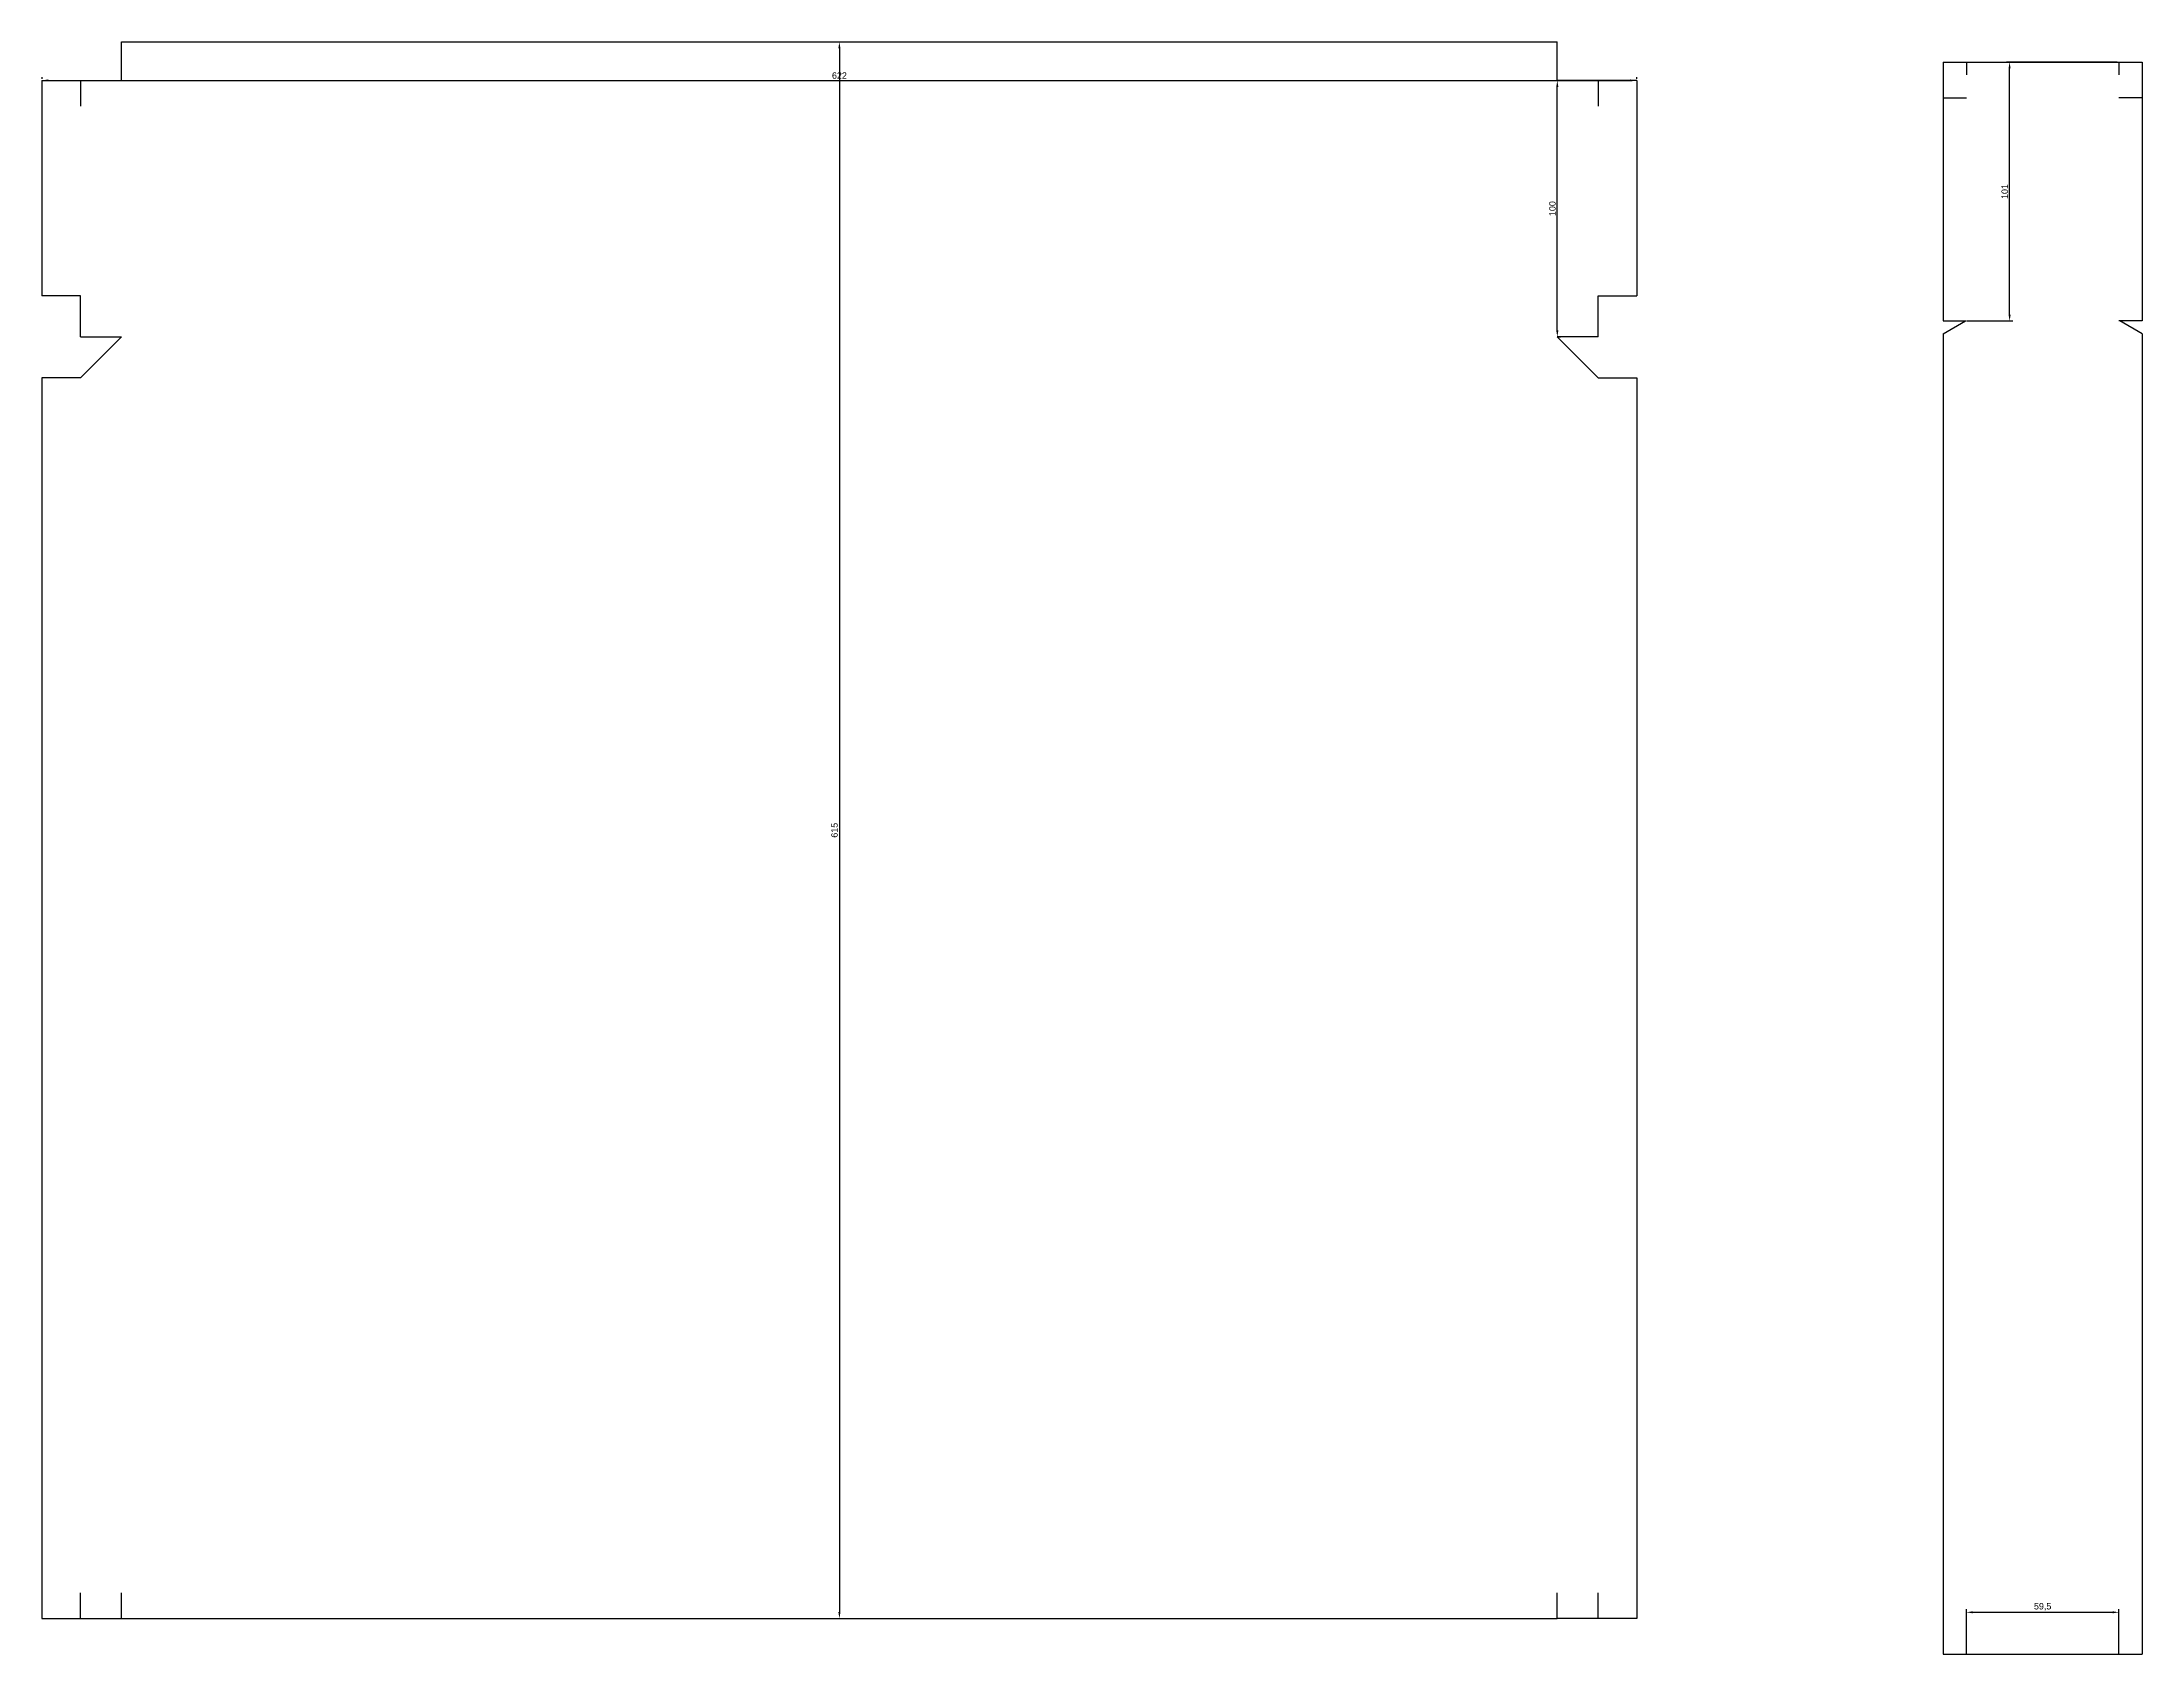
# Model space of a CAD drawing. Header units: millimetres. Extents: x 1332 to 2151, y 1513 to 2142.
import ezdxf

# ---------------------------------------------------------------- set-up
doc = ezdxf.new("R2010")
doc.units = ezdxf.units.MM
doc.styles.get("Standard").update_dxf_attribs({"font": 'arial.ttf'})
doc.dimstyles.new('ISO-25', dxfattribs={"dimtxt": 2.5, "dimasz": 2.5, "dimexe": 1.25, "dimexo": 0.625, "dimtad": 1, "dimtxsty": 'Standard', "dimcen": 2.5, "dimadec": 0, "dimazin": 0, "dimtfac": 1, "dimtmove": 0, "dimatfit": 3, "dimfxl": 1, "dimarcsym": 0})

# ---------------------------------------------------------------- blocks, each defined once
blk = doc.blocks.new('*D2')
at = {"color": 0, "lineweight": -2, "transparency": 16777216}
for p, q in [((1923.2, 2029.24), (1923.2, 2124.24)), ((1923.82, 2126.74), (1924.45, 2126.74)), ((1923.82, 2026.74), (1924.45, 2026.74))]:
    blk.add_line(p, q, dxfattribs=at)
at = {"color": 0, "transparency": 16777216}
for points in [[(1922.78, 2124.24), (1923.61, 2124.24), (1923.2, 2126.74)], [(1922.78, 2029.24), (1923.61, 2029.24), (1923.2, 2026.74)]]:
    blk.add_solid(points, dxfattribs=at)
at = {"layer": 'Defpoints', "color": 0, "transparency": 16777216}
for p in [(1923.2, 2126.74), (1923.2, 2126.74), (1923.2, 2026.74)]:
    blk.add_point(p, dxfattribs=at)
at = {"color": 0, "transparency": 16777216, "insert": (1921.29, 2076.74), "char_height": 2.5, "attachment_point": 5, "rotation": 90}
blk.add_mtext('100', dxfattribs=at)
blk = doc.blocks.new('*D3')
at = {"color": 0, "lineweight": -2, "transparency": 16777216}
for p, q in [((1332.2, 2127.36), (1332.2, 2127.99)), ((1334.7, 2126.74), (1951.7, 2126.74)), ((1954.2, 2127.36), (1954.2, 2127.99))]:
    blk.add_line(p, q, dxfattribs=at)
at = {"color": 0, "transparency": 16777216}
for points in [[(1334.7, 2127.15), (1334.7, 2126.32), (1332.2, 2126.74)], [(1951.7, 2127.15), (1951.7, 2126.32), (1954.2, 2126.74)]]:
    blk.add_solid(points, dxfattribs=at)
at = {"layer": 'Defpoints', "color": 0, "transparency": 16777216}
for p in [(1332.2, 2126.74), (1954.2, 2126.74), (1954.2, 2126.74)]:
    blk.add_point(p, dxfattribs=at)
at = {"color": 0, "transparency": 16777216, "insert": (1643.2, 2128.64), "char_height": 2.5, "attachment_point": 5}
blk.add_mtext('622', dxfattribs=at)
blk = doc.blocks.new('*D4')
at = {"color": 0, "lineweight": -2, "transparency": 16777216}
for p, q in [((1643.2, 2139.24), (1643.2, 1529.24)), ((1643.82, 2141.74), (1644.45, 2141.74)), ((1643.82, 1526.74), (1644.45, 1526.74))]:
    blk.add_line(p, q, dxfattribs=at)
at = {"color": 0, "transparency": 16777216}
for points in [[(1642.78, 2139.24), (1643.61, 2139.24), (1643.2, 2141.74)], [(1642.78, 1529.24), (1643.61, 1529.24), (1643.2, 1526.74)]]:
    blk.add_solid(points, dxfattribs=at)
at = {"layer": 'Defpoints', "color": 0, "transparency": 16777216}
for p in [(1643.2, 2141.74), (1643.2, 1526.74), (1643.2, 1526.74)]:
    blk.add_point(p, dxfattribs=at)
at = {"color": 0, "transparency": 16777216, "insert": (1641.29, 1834.24), "char_height": 2.5, "attachment_point": 5, "rotation": 90}
blk.add_mtext('615', dxfattribs=at)
blk = doc.blocks.new('*D5')
at = {"color": 0, "lineweight": -2, "transparency": 16777216}
for p, q in [((2141.61, 2133.9), (2098.35, 2133.9)), ((2099.6, 2035.4), (2099.6, 2131.4)), ((2083.02, 2032.9), (2100.85, 2032.9))]:
    blk.add_line(p, q, dxfattribs=at)
at = {"color": 0, "transparency": 16777216}
for points in [[(2099.18, 2131.4), (2100.01, 2131.4), (2099.6, 2133.9)], [(2099.18, 2035.4), (2100.01, 2035.4), (2099.6, 2032.9)]]:
    blk.add_solid(points, dxfattribs=at)
at = {"layer": 'Defpoints', "color": 0, "transparency": 16777216}
for p in [(2099.6, 2133.9), (2142.24, 2133.9), (2082.4, 2032.9)]:
    blk.add_point(p, dxfattribs=at)
at = {"color": 0, "transparency": 16777216, "insert": (2097.7, 2083.4), "char_height": 2.5, "attachment_point": 5, "rotation": 90}
blk.add_mtext('101', dxfattribs=at)
blk = doc.blocks.new('*D6')
at = {"color": 0, "lineweight": -2, "transparency": 16777216}
for p, q in [((2082.74, 1513.52), (2082.74, 1530.41)), ((2085.24, 1529.16), (2139.74, 1529.16)), ((2142.24, 1513.52), (2142.24, 1530.41))]:
    blk.add_line(p, q, dxfattribs=at)
at = {"color": 0, "transparency": 16777216}
for points in [[(2085.24, 1529.58), (2085.24, 1528.75), (2082.74, 1529.16)], [(2139.74, 1529.58), (2139.74, 1528.75), (2142.24, 1529.16)]]:
    blk.add_solid(points, dxfattribs=at)
at = {"layer": 'Defpoints', "color": 0, "transparency": 16777216}
for p in [(2142.24, 1529.16), (2082.74, 1512.9), (2142.24, 1512.9)]:
    blk.add_point(p, dxfattribs=at)
at = {"color": 0, "transparency": 16777216, "insert": (2112.49, 1531.29), "char_height": 2.5, "attachment_point": 5}
blk.add_mtext('59,5', dxfattribs=at)

msp = doc.modelspace()

# ---------------------------------------------------------------- linework, layer by layer
for p, q in [((1363.195, 2126.735), (1363.195, 2141.735)), ((1363.195, 2141.735), (1923.195, 2141.735)), ((1923.195, 2126.735), (1923.195, 2141.735)), ((2073.737, 2133.896), (2082.737, 2133.896)), ((2073.737, 2133.896), (2073.737, 2119.896)), ((2082.737, 2133.896), (2082.737, 2128.896)), ((2082.737, 2133.896), (2142.237, 2133.896)), ((2142.237, 2133.896), (2142.237, 2128.896)), ((2142.237, 2133.896), (2151.237, 2133.896)), ((2151.237, 2133.896), (2151.237, 2119.896)), ((1332.195, 2126.735), (1347.195, 2126.735)), ((1332.195, 2126.735), (1332.195, 2042.735)), ((1347.195, 2126.735), (1347.195, 2116.735)), ((1347.195, 2126.735), (1363.195, 2126.735)), ((1939.195, 2126.735), (1923.195, 2126.735)), ((1954.195, 2126.735), (1939.195, 2126.735)), ((1939.195, 2126.735), (1939.195, 2116.735)), ((1954.195, 2126.735), (1954.195, 2042.735)), ((2073.737, 2119.896), (2082.737, 2119.896)), ((2073.737, 2119.896), (2073.737, 2032.896)), ((2151.237, 2119.896), (2142.237, 2119.896)), ((2151.237, 2119.896), (2151.237, 2032.896)), ((1347.195, 2042.735), (1332.195, 2042.735)), ((1347.195, 2026.735), (1347.195, 2042.735)), ((1939.195, 2026.735), (1939.195, 2042.735)), ((1939.195, 2042.735), (1954.195, 2042.735)), ((2073.737, 2032.896), (2082.737, 2032.896)), ((2073.737, 2027.896), (2082.397, 2032.896)), ((2151.237, 2032.896), (2142.237, 2032.896)), ((2151.237, 2027.896), (2142.576, 2032.896)), ((1347.195, 2026.735), (1363.195, 2026.735)), ((1363.195, 2026.735), (1347.195, 2010.735)), ((1939.195, 2026.735), (1923.195, 2026.735)), ((1923.195, 2026.735), (1939.195, 2010.735)), ((2073.737, 2027.896), (2073.737, 1512.896)), ((2151.237, 2027.896), (2151.237, 1512.896)), ((1332.195, 2010.735), (1332.195, 1526.735)), ((1347.195, 2010.735), (1332.195, 2010.735)), ((1939.195, 2010.735), (1954.195, 2010.735)), ((1954.195, 2010.735), (1954.195, 1526.735)), ((1347.195, 1526.735), (1347.195, 1536.735)), ((1363.195, 1526.735), (1363.195, 1536.735)), ((1923.195, 1526.735), (1923.195, 1536.735)), ((1939.195, 1526.735), (1939.195, 1536.735)), ((1332.195, 1526.735), (1347.195, 1526.735)), ((1347.195, 1526.735), (1363.195, 1526.735)), ((1363.195, 1526.735), (1923.195, 1526.735)), ((1939.195, 1526.735), (1923.195, 1526.735)), ((1954.195, 1526.735), (1939.195, 1526.735)), ((2082.737, 1512.896), (2082.737, 1517.896)), ((2142.237, 1512.896), (2142.237, 1517.896)), ((2073.737, 1512.896), (2151.237, 1512.896))]:
    msp.add_line(p, q)

# ---------------------------------------------------------------- dimensions: what is measured, and where the dimension line sits
for base, p1, p2, picture, middle in [((1643.195, 1526.735), (1643.195, 2141.735), (1643.195, 1526.735), '*D4', (1641.294, 1834.235)), ((1923.195, 2126.735), (1923.195, 2026.735), (1923.195, 2126.735), '*D2', (1921.294, 2076.735))]:
    dim = msp.add_linear_dim(base=base, p1=p1, p2=p2, angle=90, dimstyle='ISO-25')
    dim.commit()
    dim.dimension.update_dxf_attribs({"geometry": picture, "text_midpoint": middle})
for base, p1, p2, picture, middle in [((1954.195, 2126.735), (1332.195, 2126.735), (1954.195, 2126.735), '*D3', (1643.195, 2128.636)), ((2142.237, 1529.164), (2082.737, 1512.896), (2142.237, 1512.896), '*D6', (2112.487, 1531.292))]:
    dim = msp.add_linear_dim(base=base, p1=p1, p2=p2, dimstyle='ISO-25')
    dim.commit()
    dim.dimension.update_dxf_attribs({"geometry": picture, "text_midpoint": middle})
dim = msp.add_linear_dim(base=(2099.597, 2133.896), p1=(2082.397, 2032.896), p2=(2142.237, 2133.896), angle=90, dimstyle='ISO-25')
dim.commit()
dim.dimension.update_dxf_attribs({"geometry": '*D5', "text_midpoint": (2099.597, 2083.396), "dimtype": 160})

doc.saveas('drawing.dxf')
